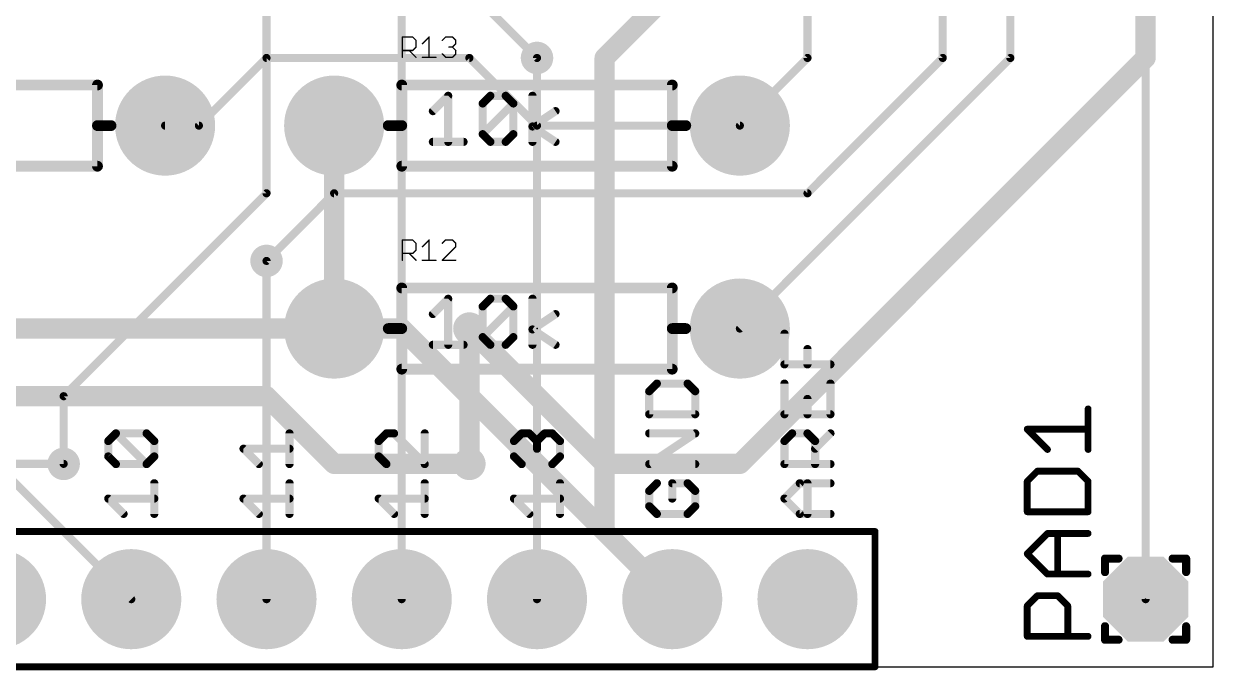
# Model space of a CAD drawing. Extents: x -6 to 117, y 1 to 54.
# Drawn here: x 31 to 53.34, y 2.48 to 14.61 of the extents above; entities that cross this region are included whole.
import ezdxf

# ---------------------------------------------------------------- set-up
doc = ezdxf.new("R2010")
doc.units = 0
for name, color, linetype in [('1', 14, 'CONTINUOUS'), ('16', 174, 'CONTINUOUS'), ('17', 94, 'CONTINUOUS'), ('18', 94, 'CONTINUOUS'), ('20', 178, 'CONTINUOUS'), ('21', 251, 'CONTINUOUS'), ('23', 178, 'CONTINUOUS'), ('25', 251, 'CONTINUOUS'), ('51', 251, 'CONTINUOUS')]:
    doc.layers.add(name, color=color, linetype=linetype)

# ---------------------------------------------------------------- blocks, each defined once
blk = doc.blocks.new('OCTAGONP')
at = {"const_width": 0.5}
blk.add_lwpolyline([(-0.25, -0.1036), (-0.25, 0.1036), (-0.1036, 0.25), (0.1036, 0.25), (0.25, 0.1036), (0.25, -0.1036), (0.1036, -0.25), (-0.1036, -0.25), (-0.25, -0.1036), (-0.25, 0.1036)], dxfattribs=at)
blk = doc.blocks.new('ROUNDP')
at = {"const_width": 0.5}
blk.add_lwpolyline([(0, -0.25, 1), (0, 0.25, 1), (0, -0.25)], format="xyb", dxfattribs=at)
blk = doc.blocks.new('ROUNDV')
at = {"const_width": 0.5}
blk.add_lwpolyline([(0, -0.25, 1), (0, 0.25, 1), (0, -0.25)], format="xyb", dxfattribs=at)

msp = doc.modelspace()

# ---------------------------------------------------------------- linework, layer by layer
at = {"layer": '1'}
for points, const_width in [([(35.56, 11.43), (35.56, 38.1)], 0.1524), ([(52.07, 3.81), (52.07, 26.67)], 0.1524), ([(45.72, 13.97), (45.72, 24.13)], 0.1524), ([(41.91, 13.97), (44.45, 16.51)], 0.381), ([(38.1, 3.81), (38.1, 15.24)], 0.1524), ([(41.91, 5.08), (41.91, 13.97)], 0.381), ([(40.64, 13.97), (40.64, 3.81)], 0.1524), ([(44.45, 12.7), (45.72, 13.97)], 0.1524), ([(36.83, 12.7), (36.83, 8.89)], 0.381), ([(31.75, 7.62), (35.56, 11.43)], 0.1524), ([(35.56, 10.16), (35.56, 3.81)], 0.1524), ([(39.37, 8.89), (39.37, 6.35)], 0.381), ([(31.75, 6.35), (31.75, 7.62)], 0.1524), ([(30.48, 6.35), (33.02, 3.81)], 0.1524), ([(43.18, 3.81), (41.91, 5.08)], 0.381)]:
    msp.add_lwpolyline(points, dxfattribs=dict(at, const_width=const_width))
for points, const_width in [([(41.8426, 14.0374, 1), (41.9774, 13.9026)], 0.1905), ([(42.0053, 13.97, 1), (41.8148, 13.97)], 0.1905), ([(40.6781, 13.97, 1), (40.6019, 13.97)], 0.0762), ([(45.6819, 13.97, 1), (45.7581, 13.97)], 0.0762), ([(45.7469, 13.9431, 1), (45.6931, 13.9969)], 0.0762), ([(36.9252, 12.7, 1), (36.7347, 12.7)], 0.1905), ([(44.4231, 12.7269, 1), (44.4769, 12.6731)], 0.0762), ([(35.5219, 11.43, 1), (35.5981, 11.43)], 0.0762), ([(35.5869, 11.4031, 1), (35.5331, 11.4569)], 0.0762), ([(35.5981, 10.16, 1), (35.5219, 10.16)], 0.0762), ([(36.7347, 8.89, 1), (36.9252, 8.89)], 0.1905), ([(39.4653, 8.89, 1), (39.2748, 8.89)], 0.1905), ([(31.7881, 7.62, 1), (31.7119, 7.62)], 0.0762), ([(31.7231, 7.6469, 1), (31.7769, 7.5931)], 0.0762), ([(31.7119, 6.35, 1), (31.7881, 6.35)], 0.0762), ([(39.2748, 6.35, 1), (39.4653, 6.35)], 0.1905), ([(41.9774, 5.1474, 1), (41.8426, 5.0126)], 0.1905), ([(41.8148, 5.08, 1), (42.0053, 5.08)], 0.1905), ([(32.9931, 3.7831, 1), (33.0469, 3.8369)], 0.0762), ([(35.5219, 3.81, 1), (35.5981, 3.81)], 0.0762), ([(38.0619, 3.81, 1), (38.1381, 3.81)], 0.0762), ([(40.6019, 3.81, 1), (40.6781, 3.81)], 0.0762), ([(43.1126, 3.7426, 1), (43.2474, 3.8774)], 0.1905), ([(52.0319, 3.81, 1), (52.1081, 3.81)], 0.0762)]:
    msp.add_lwpolyline(points, format="xyb", dxfattribs=dict(at, const_width=const_width))
at = {"layer": '16'}
for points, const_width in [([(52.07, 36.83), (52.07, 13.97)], 0.381), ([(49.53, 21.59), (49.53, 13.97)], 0.1524), ([(48.26, 16.51), (48.26, 13.97)], 0.1524), ([(39.37, 15.24), (40.64, 13.97)], 0.1524), ([(52.07, 13.97), (44.45, 6.35)], 0.381), ([(35.56, 13.97), (34.29, 12.7)], 0.1524), ([(39.37, 13.97), (35.56, 13.97)], 0.1524), ([(40.64, 12.7), (39.37, 13.97)], 0.1524), ([(49.53, 13.97), (44.45, 8.89)], 0.1524), ([(48.26, 13.97), (45.72, 11.43)], 0.1524), ([(34.29, 12.7), (33.655, 12.7)], 0.1524), ([(44.45, 12.7), (40.64, 12.7)], 0.1524), ([(36.83, 11.43), (35.56, 10.16)], 0.1524), ([(45.72, 11.43), (36.83, 11.43)], 0.1524), ([(36.83, 8.89), (29.21, 8.89)], 0.381), ([(36.83, 8.89), (38.1, 8.89)], 0.381), ([(38.1, 8.89), (43.18, 3.81)], 0.381), ([(41.91, 6.35), (39.37, 8.89)], 0.381), ([(35.56, 7.62), (20.32, 7.62)], 0.381), ([(36.83, 6.35), (35.56, 7.62)], 0.381), ([(39.37, 6.35), (36.83, 6.35)], 0.381), ([(44.45, 6.35), (41.91, 6.35)], 0.381), ([(22.86, 6.35), (31.75, 6.35)], 0.1524)]:
    msp.add_lwpolyline(points, dxfattribs=dict(at, const_width=const_width))
for points, const_width in [([(52.1374, 13.9026, 1), (52.0026, 14.0374)], 0.1905), ([(35.56, 14.0081, 1), (35.56, 13.9319)], 0.0762), ([(35.5869, 13.9431, 1), (35.5331, 13.9969)], 0.0762), ([(39.3969, 13.9969, 1), (39.3431, 13.9431)], 0.0762), ([(39.37, 13.9319, 1), (39.37, 14.0081)], 0.0762), ([(40.6131, 13.9431, 1), (40.6669, 13.9969)], 0.0762), ([(48.2219, 13.97, 1), (48.2981, 13.97)], 0.0762), ([(48.2869, 13.9431, 1), (48.2331, 13.9969)], 0.0762), ([(49.4919, 13.97, 1), (49.5681, 13.97)], 0.0762), ([(49.5569, 13.9431, 1), (49.5031, 13.9969)], 0.0762), ([(51.9748, 13.97, 1), (52.1653, 13.97)], 0.1905), ([(33.655, 12.7381, 1), (33.655, 12.6619)], 0.0762), ([(34.2631, 12.7269, 1), (34.3169, 12.6731)], 0.0762), ([(34.29, 12.6619, 1), (34.29, 12.7381)], 0.0762), ([(40.64, 12.7381, 1), (40.64, 12.6619)], 0.0762), ([(40.6131, 12.6731, 1), (40.6669, 12.7269)], 0.0762), ([(44.45, 12.6619, 1), (44.45, 12.7381)], 0.0762), ([(36.83, 11.4681, 1), (36.83, 11.3919)], 0.0762), ([(36.8569, 11.4031, 1), (36.8031, 11.4569)], 0.0762), ([(45.6931, 11.4569, 1), (45.7469, 11.4031)], 0.0762), ([(45.72, 11.3919, 1), (45.72, 11.4681)], 0.0762), ([(35.5331, 10.1869, 1), (35.5869, 10.1331)], 0.0762), ([(36.83, 8.9853, 1), (36.83, 8.7948)], 0.1905), ([(36.83, 8.7948, 1), (36.83, 8.9853)], 0.1905), ([(38.1674, 8.9574, 1), (38.0326, 8.8226)], 0.1905), ([(38.1, 8.7948, 1), (38.1, 8.9853)], 0.1905), ([(39.4374, 8.9574, 1), (39.3026, 8.8226)], 0.1905), ([(44.4231, 8.9169, 1), (44.4769, 8.8631)], 0.0762), ([(35.6274, 7.6874, 1), (35.4926, 7.5526)], 0.1905), ([(35.56, 7.5248, 1), (35.56, 7.7153)], 0.1905), ([(36.83, 6.4453, 1), (36.83, 6.2548)], 0.1905), ([(36.7626, 6.2826, 1), (36.8974, 6.4174)], 0.1905), ([(39.37, 6.2548, 1), (39.37, 6.4453)], 0.1905), ([(41.91, 6.4453, 1), (41.91, 6.2548)], 0.1905), ([(41.8426, 6.2826, 1), (41.9774, 6.4174)], 0.1905), ([(44.3826, 6.4174, 1), (44.5174, 6.2826)], 0.1905), ([(44.45, 6.2548, 1), (44.45, 6.4453)], 0.1905), ([(31.75, 6.3119, 1), (31.75, 6.3881)], 0.0762), ([(43.1126, 3.7426, 1), (43.2474, 3.8774)], 0.1905)]:
    msp.add_lwpolyline(points, format="xyb", dxfattribs=dict(at, const_width=const_width))
at = {"layer": '20'}
for p, q in [((53.34, 2.54), (53.34, 52.705)), ((3.81, 2.54), (53.34, 2.54))]:
    msp.add_line(p, q, dxfattribs=at)
at = {"layer": '21'}
for points, const_width in [([(27.305, 13.462), (32.385, 13.462)], 0.2032), ([(32.385, 13.462), (32.385, 12.7)], 0.2032), ([(38.1, 13.462), (43.18, 13.462)], 0.2032), ([(38.1, 12.7), (38.1, 13.462)], 0.2032), ([(43.18, 13.462), (43.18, 12.7)], 0.2032), ([(38.6842, 12.9714), (38.9723, 13.2595)], 0.1524), ([(38.9723, 13.2595), (38.9723, 12.3952)], 0.1524), ([(39.6197, 13.1155), (39.7638, 13.2595)], 0.1524), ([(39.6197, 12.5393), (39.6197, 13.1155)], 0.1524), ([(39.6197, 12.5393), (40.1959, 13.1155)], 0.1524), ([(39.7638, 13.2595), (40.0519, 13.2595)], 0.1524), ([(40.0519, 13.2595), (40.1959, 13.1155)], 0.1524), ([(40.1959, 13.1155), (40.1959, 12.5393)], 0.1524), ([(40.5552, 12.3952), (40.5552, 13.2595)], 0.1524), ([(40.5552, 12.6833), (40.9874, 12.9714)], 0.1524), ([(32.385, 12.7), (32.385, 11.938)], 0.2032), ([(32.385, 12.7), (32.639, 12.7)], 0.2032), ([(38.1, 12.7), (37.846, 12.7)], 0.2032), ([(38.1, 11.938), (38.1, 12.7)], 0.2032), ([(40.9874, 12.3952), (40.5552, 12.6833)], 0.1524), ([(43.18, 12.7), (43.18, 11.938)], 0.2032), ([(43.18, 12.7), (43.434, 12.7)], 0.2032), ([(39.7638, 12.3952), (39.6197, 12.5393)], 0.1524), ([(40.1959, 12.5393), (40.0519, 12.3952)], 0.1524), ([(38.6842, 12.3952), (39.2604, 12.3952)], 0.1524), ([(40.0519, 12.3952), (39.7638, 12.3952)], 0.1524), ([(32.385, 11.938), (27.305, 11.938)], 0.2032), ([(43.18, 11.938), (38.1, 11.938)], 0.2032), ([(38.1, 9.652), (43.18, 9.652)], 0.2032), ([(38.1, 8.89), (38.1, 9.652)], 0.2032), ([(43.18, 9.652), (43.18, 8.89)], 0.2032), ([(38.6842, 9.1614), (38.9723, 9.4495)], 0.1524), ([(38.9723, 9.4495), (38.9723, 8.5852)], 0.1524), ([(39.6197, 9.3055), (39.7638, 9.4495)], 0.1524), ([(39.7638, 9.4495), (40.0519, 9.4495)], 0.1524), ([(40.0519, 9.4495), (40.1959, 9.3055)], 0.1524), ([(40.5552, 8.5852), (40.5552, 9.4495)], 0.1524), ([(39.6197, 8.7293), (39.6197, 9.3055)], 0.1524), ([(39.6197, 8.7293), (40.1959, 9.3055)], 0.1524), ([(40.1959, 9.3055), (40.1959, 8.7293)], 0.1524), ([(40.5552, 8.8733), (40.9874, 9.1614)], 0.1524), ([(38.1, 8.89), (37.846, 8.89)], 0.2032), ([(38.1, 8.128), (38.1, 8.89)], 0.2032), ([(40.9874, 8.5852), (40.5552, 8.8733)], 0.1524), ([(43.18, 8.89), (43.18, 8.128)], 0.2032), ([(43.18, 8.89), (43.434, 8.89)], 0.2032), ([(39.7638, 8.5852), (39.6197, 8.7293)], 0.1524), ([(40.1959, 8.7293), (40.0519, 8.5852)], 0.1524), ([(38.6842, 8.5852), (39.2604, 8.5852)], 0.1524), ([(40.0519, 8.5852), (39.7638, 8.5852)], 0.1524), ([(43.18, 8.128), (38.1, 8.128)], 0.2032), ([(51.308, 4.572), (51.562, 4.572)], 0.1524), ([(51.308, 4.572), (51.308, 4.318)], 0.1524), ([(52.578, 4.572), (52.832, 4.572)], 0.1524), ([(52.832, 4.572), (52.832, 4.318)], 0.1524), ([(51.308, 3.048), (51.308, 3.302)], 0.1524), ([(52.832, 3.302), (52.832, 3.048)], 0.1524), ([(51.308, 3.048), (51.562, 3.048)], 0.1524), ([(52.832, 3.048), (52.578, 3.048)], 0.1524)]:
    msp.add_lwpolyline(points, dxfattribs=dict(at, const_width=const_width))
for points, const_width in [([(32.4358, 13.462, 1), (32.3342, 13.462)], 0.1016), ([(32.385, 13.4112, 1), (32.385, 13.5128)], 0.1016), ([(38.1, 13.5128, 1), (38.1, 13.4112)], 0.1016), ([(38.1508, 13.462, 1), (38.0492, 13.462)], 0.1016), ([(43.2308, 13.462, 1), (43.1292, 13.462)], 0.1016), ([(43.18, 13.4112, 1), (43.18, 13.5128)], 0.1016), ([(39.0104, 13.2595, 1), (38.9342, 13.2595)], 0.0762), ([(38.9993, 13.2326, 1), (38.9454, 13.2865)], 0.0762), ([(39.6578, 13.1155, 1), (39.5816, 13.1155)], 0.0762), ([(39.5928, 13.1424, 1), (39.6467, 13.0885)], 0.0762), ([(39.7638, 13.2976, 1), (39.7638, 13.2214)], 0.0762), ([(39.7907, 13.2326, 1), (39.7368, 13.2865)], 0.0762), ([(40.0788, 13.2865, 1), (40.0249, 13.2326)], 0.0762), ([(40.0519, 13.2214, 1), (40.0519, 13.2976)], 0.0762), ([(40.234, 13.1155, 1), (40.1578, 13.1155)], 0.0762), ([(40.2229, 13.0885, 1), (40.169, 13.1424)], 0.0762), ([(40.169, 13.0885, 1), (40.2229, 13.1424)], 0.0762), ([(40.5933, 13.2595, 1), (40.5171, 13.2595)], 0.0762), ([(38.6573, 12.9984, 1), (38.7111, 12.9445)], 0.0762), ([(41.0085, 12.9397, 1), (40.9663, 13.0031)], 0.0762), ([(32.4358, 12.7, 1), (32.3342, 12.7)], 0.1016), ([(32.385, 12.7508, 1), (32.385, 12.6492)], 0.1016), ([(32.3342, 12.7, 1), (32.4358, 12.7)], 0.1016), ([(32.639, 12.6492, 1), (32.639, 12.7508)], 0.1016), ([(37.846, 12.7508, 1), (37.846, 12.6492)], 0.1016), ([(38.1508, 12.7, 1), (38.0492, 12.7)], 0.1016), ([(38.0492, 12.7, 1), (38.1508, 12.7)], 0.1016), ([(38.1, 12.6492, 1), (38.1, 12.7508)], 0.1016), ([(40.5764, 12.715, 1), (40.5341, 12.6516)], 0.0762), ([(40.5341, 12.715, 1), (40.5764, 12.6516)], 0.0762), ([(43.2308, 12.7, 1), (43.1292, 12.7)], 0.1016), ([(43.18, 12.7508, 1), (43.18, 12.6492)], 0.1016), ([(43.1292, 12.7, 1), (43.2308, 12.7)], 0.1016), ([(43.434, 12.6492, 1), (43.434, 12.7508)], 0.1016), ([(39.6467, 12.5662, 1), (39.5928, 12.5123)], 0.0762), ([(39.5928, 12.5662, 1), (39.6467, 12.5123)], 0.0762), ([(39.5816, 12.5393, 1), (39.6578, 12.5393)], 0.0762), ([(40.1578, 12.5393, 1), (40.234, 12.5393)], 0.0762), ([(40.2229, 12.5123, 1), (40.169, 12.5662)], 0.0762), ([(38.6842, 12.4333, 1), (38.6842, 12.3571)], 0.0762), ([(38.9342, 12.3952, 1), (39.0104, 12.3952)], 0.0762), ([(39.2604, 12.3571, 1), (39.2604, 12.4333)], 0.0762), ([(39.7638, 12.4333, 1), (39.7638, 12.3571)], 0.0762), ([(39.7368, 12.3683, 1), (39.7907, 12.4221)], 0.0762), ([(40.0249, 12.4221, 1), (40.0788, 12.3683)], 0.0762), ([(40.0519, 12.3571, 1), (40.0519, 12.4333)], 0.0762), ([(40.5171, 12.3952, 1), (40.5933, 12.3952)], 0.0762), ([(40.9663, 12.3635, 1), (41.0085, 12.4269)], 0.0762), ([(32.3342, 11.938, 1), (32.4358, 11.938)], 0.1016), ([(32.385, 11.8872, 1), (32.385, 11.9888)], 0.1016), ([(38.1, 11.9888, 1), (38.1, 11.8872)], 0.1016), ([(38.0492, 11.938, 1), (38.1508, 11.938)], 0.1016), ([(43.1292, 11.938, 1), (43.2308, 11.938)], 0.1016), ([(43.18, 11.8872, 1), (43.18, 11.9888)], 0.1016), ([(38.1, 9.7028, 1), (38.1, 9.6012)], 0.1016), ([(38.1508, 9.652, 1), (38.0492, 9.652)], 0.1016), ([(43.2308, 9.652, 1), (43.1292, 9.652)], 0.1016), ([(43.18, 9.6012, 1), (43.18, 9.7028)], 0.1016), ([(39.0104, 9.4495, 1), (38.9342, 9.4495)], 0.0762), ([(38.9993, 9.4226, 1), (38.9454, 9.4765)], 0.0762), ([(39.7638, 9.4876, 1), (39.7638, 9.4114)], 0.0762), ([(39.7907, 9.4226, 1), (39.7368, 9.4765)], 0.0762), ([(40.0788, 9.4765, 1), (40.0249, 9.4226)], 0.0762), ([(40.0519, 9.4114, 1), (40.0519, 9.4876)], 0.0762), ([(40.5933, 9.4495, 1), (40.5171, 9.4495)], 0.0762), ([(38.6573, 9.1884, 1), (38.7111, 9.1345)], 0.0762), ([(39.6578, 9.3055, 1), (39.5816, 9.3055)], 0.0762), ([(39.5928, 9.3324, 1), (39.6467, 9.2785)], 0.0762), ([(40.234, 9.3055, 1), (40.1578, 9.3055)], 0.0762), ([(40.2229, 9.2785, 1), (40.169, 9.3324)], 0.0762), ([(40.169, 9.2785, 1), (40.2229, 9.3324)], 0.0762), ([(41.0085, 9.1297, 1), (40.9663, 9.1931)], 0.0762), ([(37.846, 8.9408, 1), (37.846, 8.8392)], 0.1016), ([(38.1508, 8.89, 1), (38.0492, 8.89)], 0.1016), ([(38.0492, 8.89, 1), (38.1508, 8.89)], 0.1016), ([(38.1, 8.8392, 1), (38.1, 8.9408)], 0.1016), ([(40.5764, 8.905, 1), (40.5341, 8.8416)], 0.0762), ([(40.5341, 8.905, 1), (40.5764, 8.8416)], 0.0762), ([(43.2308, 8.89, 1), (43.1292, 8.89)], 0.1016), ([(43.18, 8.9408, 1), (43.18, 8.8392)], 0.1016), ([(43.1292, 8.89, 1), (43.2308, 8.89)], 0.1016), ([(43.434, 8.8392, 1), (43.434, 8.9408)], 0.1016), ([(39.6467, 8.7562, 1), (39.5928, 8.7023)], 0.0762), ([(39.5928, 8.7562, 1), (39.6467, 8.7023)], 0.0762), ([(39.5816, 8.7293, 1), (39.6578, 8.7293)], 0.0762), ([(40.1578, 8.7293, 1), (40.234, 8.7293)], 0.0762), ([(40.2229, 8.7023, 1), (40.169, 8.7562)], 0.0762), ([(38.6842, 8.6233, 1), (38.6842, 8.5471)], 0.0762), ([(38.9342, 8.5852, 1), (39.0104, 8.5852)], 0.0762), ([(39.2604, 8.5471, 1), (39.2604, 8.6233)], 0.0762), ([(39.7638, 8.6233, 1), (39.7638, 8.5471)], 0.0762), ([(39.7368, 8.5583, 1), (39.7907, 8.6121)], 0.0762), ([(40.0249, 8.6121, 1), (40.0788, 8.5583)], 0.0762), ([(40.0519, 8.5471, 1), (40.0519, 8.6233)], 0.0762), ([(40.5171, 8.5852, 1), (40.5933, 8.5852)], 0.0762), ([(40.9663, 8.5535, 1), (41.0085, 8.6169)], 0.0762), ([(38.1, 8.1788, 1), (38.1, 8.0772)], 0.1016), ([(38.0492, 8.128, 1), (38.1508, 8.128)], 0.1016), ([(43.1292, 8.128, 1), (43.2308, 8.128)], 0.1016), ([(43.18, 8.0772, 1), (43.18, 8.1788)], 0.1016), ([(51.308, 4.6101, 1), (51.308, 4.5339)], 0.0762), ([(51.3461, 4.572, 1), (51.2699, 4.572)], 0.0762), ([(51.562, 4.5339, 1), (51.562, 4.6101)], 0.0762), ([(52.578, 4.6101, 1), (52.578, 4.5339)], 0.0762), ([(52.8701, 4.572, 1), (52.7939, 4.572)], 0.0762), ([(52.832, 4.5339, 1), (52.832, 4.6101)], 0.0762), ([(51.2699, 4.318, 1), (51.3461, 4.318)], 0.0762), ([(52.7939, 4.318, 1), (52.8701, 4.318)], 0.0762), ([(51.3461, 3.302, 1), (51.2699, 3.302)], 0.0762), ([(52.8701, 3.302, 1), (52.7939, 3.302)], 0.0762), ([(51.308, 3.0861, 1), (51.308, 3.0099)], 0.0762), ([(51.2699, 3.048, 1), (51.3461, 3.048)], 0.0762), ([(51.562, 3.0099, 1), (51.562, 3.0861)], 0.0762), ([(52.578, 3.0861, 1), (52.578, 3.0099)], 0.0762), ([(52.7939, 3.048, 1), (52.8701, 3.048)], 0.0762), ([(52.832, 3.0099, 1), (52.832, 3.0861)], 0.0762)]:
    msp.add_lwpolyline(points, format="xyb", dxfattribs=dict(at, const_width=const_width))
at = {"layer": '23'}
for p in [(40.64, 12.7), (40.64, 8.89), (52.07, 3.81)]:
    msp.add_point(p, dxfattribs=at)
at = {"layer": '25'}
for points, const_width in [([(38.1127, 13.9827), (38.1127, 14.364)], 0.0254), ([(38.1127, 14.364), (38.3034, 14.364)], 0.0254), ([(38.3034, 14.364), (38.3669, 14.3005)], 0.0254), ([(38.3669, 14.3005), (38.3669, 14.1734)], 0.0254), ([(38.4869, 14.2369), (38.614, 14.364)], 0.0254), ([(38.614, 14.364), (38.614, 13.9827)], 0.0254), ([(38.8611, 14.3005), (38.9247, 14.364)], 0.0254), ([(38.9247, 14.364), (39.0518, 14.364)], 0.0254), ([(39.0518, 14.364), (39.1153, 14.3005)], 0.0254), ([(39.1153, 14.3005), (39.1153, 14.2369)], 0.0254), ([(38.3034, 14.1098), (38.1127, 14.1098)], 0.0254), ([(38.2398, 14.1098), (38.3669, 13.9827)], 0.0254), ([(38.3669, 14.1734), (38.3034, 14.1098)], 0.0254), ([(39.0518, 14.1734), (38.9882, 14.1734)], 0.0254), ([(39.1153, 14.2369), (39.0518, 14.1734)], 0.0254), ([(39.0518, 14.1734), (39.1153, 14.1098)], 0.0254), ([(39.1153, 14.1098), (39.1153, 14.0463)], 0.0254), ([(38.4869, 13.9827), (38.7411, 13.9827)], 0.0254), ([(38.9247, 13.9827), (38.8611, 14.0463)], 0.0254), ([(39.0518, 13.9827), (38.9247, 13.9827)], 0.0254), ([(39.1153, 14.0463), (39.0518, 13.9827)], 0.0254), ([(38.1127, 10.1727), (38.1127, 10.554)], 0.0254), ([(38.1127, 10.554), (38.3034, 10.554)], 0.0254), ([(38.3034, 10.554), (38.3669, 10.4905)], 0.0254), ([(38.3669, 10.4905), (38.3669, 10.3634)], 0.0254), ([(38.4869, 10.4269), (38.614, 10.554)], 0.0254), ([(38.614, 10.554), (38.614, 10.1727)], 0.0254), ([(38.9247, 10.554), (38.8611, 10.4905)], 0.0254), ([(39.0518, 10.554), (38.9247, 10.554)], 0.0254), ([(39.1153, 10.4905), (39.0518, 10.554)], 0.0254), ([(39.1153, 10.4269), (39.1153, 10.4905)], 0.0254), ([(38.3034, 10.2998), (38.1127, 10.2998)], 0.0254), ([(38.2398, 10.2998), (38.3669, 10.1727)], 0.0254), ([(38.3669, 10.3634), (38.3034, 10.2998)], 0.0254), ([(38.8611, 10.1727), (39.1153, 10.4269)], 0.0254), ([(38.4869, 10.1727), (38.7411, 10.1727)], 0.0254), ([(39.1153, 10.1727), (38.8611, 10.1727)], 0.0254), ([(50.9905, 6.6197), (50.9905, 7.3823)], 0.127), ([(50.2279, 6.6197), (49.8465, 7.001)], 0.127), ([(49.8465, 7.001), (50.9905, 7.001)], 0.127), ([(50.0372, 6.2129), (49.8465, 6.0223)], 0.127), ([(50.7998, 6.2129), (50.0372, 6.2129)], 0.127), ([(50.9905, 6.0223), (50.7998, 6.2129)], 0.127), ([(49.8465, 6.0223), (49.8465, 5.4503)], 0.127), ([(50.9905, 5.4503), (50.9905, 6.0223)], 0.127), ([(49.8465, 5.4503), (50.9905, 5.4503)], 0.127), ([(49.8465, 4.6622), (50.2279, 5.0435)], 0.127), ([(50.2279, 5.0435), (50.9905, 5.0435)], 0.127), ([(50.4185, 4.2809), (50.4185, 5.0435)], 0.127), ([(50.2279, 4.2809), (49.8465, 4.6622)], 0.127), ([(50.9905, 4.2809), (50.2279, 4.2809)], 0.127), ([(49.8465, 3.6835), (50.0372, 3.8742)], 0.127), ([(50.0372, 3.8742), (50.4185, 3.8742)], 0.127), ([(50.4185, 3.8742), (50.6092, 3.6835)], 0.127), ([(49.8465, 3.1115), (49.8465, 3.6835)], 0.127), ([(50.6092, 3.6835), (50.6092, 3.1115)], 0.127), ([(50.9905, 3.1115), (49.8465, 3.1115)], 0.127)]:
    msp.add_lwpolyline(points, dxfattribs=dict(at, const_width=const_width))
for points, const_width in [([(38.1127, 14.3704, 1), (38.1127, 14.3577)], 0.0127), ([(38.1191, 14.364, 1), (38.1064, 14.364)], 0.0127), ([(38.3079, 14.3685, 1), (38.2989, 14.3595)], 0.0127), ([(38.3034, 14.3577, 1), (38.3034, 14.3704)], 0.0127), ([(38.3733, 14.3005, 1), (38.3606, 14.3005)], 0.0127), ([(38.3624, 14.296, 1), (38.3714, 14.305)], 0.0127), ([(38.6204, 14.364, 1), (38.6077, 14.364)], 0.0127), ([(38.6185, 14.3595, 1), (38.6095, 14.3685)], 0.0127), ([(38.8566, 14.305, 1), (38.8656, 14.296)], 0.0127), ([(38.9247, 14.3704, 1), (38.9247, 14.3577)], 0.0127), ([(38.9292, 14.3595, 1), (38.9202, 14.3685)], 0.0127), ([(39.0563, 14.3685, 1), (39.0473, 14.3595)], 0.0127), ([(39.0518, 14.3577, 1), (39.0518, 14.3704)], 0.0127), ([(39.1217, 14.3005, 1), (39.109, 14.3005)], 0.0127), ([(39.1108, 14.296, 1), (39.1198, 14.305)], 0.0127), ([(38.1127, 14.1162, 1), (38.1127, 14.1035)], 0.0127), ([(38.2443, 14.1143, 1), (38.2353, 14.1053)], 0.0127), ([(38.2989, 14.1143, 1), (38.3079, 14.1053)], 0.0127), ([(38.3034, 14.1035, 1), (38.3034, 14.1162)], 0.0127), ([(38.3606, 14.1734, 1), (38.3733, 14.1734)], 0.0127), ([(38.3714, 14.1689, 1), (38.3624, 14.1779)], 0.0127), ([(38.4824, 14.2414, 1), (38.4914, 14.2324)], 0.0127), ([(38.9882, 14.1797, 1), (38.9882, 14.167)], 0.0127), ([(39.0563, 14.1779, 1), (39.0473, 14.1689)], 0.0127), ([(39.0473, 14.1779, 1), (39.0563, 14.1689)], 0.0127), ([(39.0518, 14.167, 1), (39.0518, 14.1797)], 0.0127), ([(39.109, 14.2369, 1), (39.1217, 14.2369)], 0.0127), ([(39.1217, 14.1098, 1), (39.109, 14.1098)], 0.0127), ([(39.1198, 14.2324, 1), (39.1108, 14.2414)], 0.0127), ([(39.1108, 14.1053, 1), (39.1198, 14.1143)], 0.0127), ([(38.1064, 13.9827, 1), (38.1191, 13.9827)], 0.0127), ([(38.3624, 13.9782, 1), (38.3714, 13.9872)], 0.0127), ([(38.4869, 13.9891, 1), (38.4869, 13.9764)], 0.0127), ([(38.6077, 13.9827, 1), (38.6204, 13.9827)], 0.0127), ([(38.7411, 13.9764, 1), (38.7411, 13.9891)], 0.0127), ([(38.8656, 14.0507, 1), (38.8566, 14.0418)], 0.0127), ([(38.9247, 13.9891, 1), (38.9247, 13.9764)], 0.0127), ([(38.9202, 13.9782, 1), (38.9292, 13.9872)], 0.0127), ([(39.0473, 13.9872, 1), (39.0563, 13.9782)], 0.0127), ([(39.0518, 13.9764, 1), (39.0518, 13.9891)], 0.0127), ([(39.109, 14.0463, 1), (39.1217, 14.0463)], 0.0127), ([(39.1198, 14.0418, 1), (39.1108, 14.0507)], 0.0127), ([(38.1127, 10.5604, 1), (38.1127, 10.5477)], 0.0127), ([(38.1191, 10.554, 1), (38.1064, 10.554)], 0.0127), ([(38.3079, 10.5585, 1), (38.2989, 10.5495)], 0.0127), ([(38.3034, 10.5477, 1), (38.3034, 10.5604)], 0.0127), ([(38.3733, 10.4905, 1), (38.3606, 10.4905)], 0.0127), ([(38.3624, 10.486, 1), (38.3714, 10.495)], 0.0127), ([(38.6204, 10.554, 1), (38.6077, 10.554)], 0.0127), ([(38.6185, 10.5495, 1), (38.6095, 10.5585)], 0.0127), ([(38.8566, 10.495, 1), (38.8656, 10.486)], 0.0127), ([(38.9247, 10.5604, 1), (38.9247, 10.5477)], 0.0127), ([(38.9292, 10.5495, 1), (38.9202, 10.5585)], 0.0127), ([(39.0563, 10.5585, 1), (39.0473, 10.5495)], 0.0127), ([(39.0518, 10.5477, 1), (39.0518, 10.5604)], 0.0127), ([(39.1217, 10.4905, 1), (39.109, 10.4905)], 0.0127), ([(39.1108, 10.486, 1), (39.1198, 10.495)], 0.0127), ([(38.1127, 10.3062, 1), (38.1127, 10.2935)], 0.0127), ([(38.2443, 10.3043, 1), (38.2353, 10.2953)], 0.0127), ([(38.2989, 10.3043, 1), (38.3079, 10.2953)], 0.0127), ([(38.3034, 10.2935, 1), (38.3034, 10.3062)], 0.0127), ([(38.3606, 10.3634, 1), (38.3733, 10.3634)], 0.0127), ([(38.3714, 10.3589, 1), (38.3624, 10.3679)], 0.0127), ([(38.4824, 10.4314, 1), (38.4914, 10.4224)], 0.0127), ([(39.109, 10.4269, 1), (39.1217, 10.4269)], 0.0127), ([(39.1198, 10.4224, 1), (39.1108, 10.4314)], 0.0127), ([(38.1064, 10.1727, 1), (38.1191, 10.1727)], 0.0127), ([(38.3624, 10.1682, 1), (38.3714, 10.1772)], 0.0127), ([(38.4869, 10.1791, 1), (38.4869, 10.1664)], 0.0127), ([(38.6077, 10.1727, 1), (38.6204, 10.1727)], 0.0127), ([(38.7411, 10.1664, 1), (38.7411, 10.1791)], 0.0127), ([(38.8611, 10.1791, 1), (38.8611, 10.1664)], 0.0127), ([(38.8566, 10.1772, 1), (38.8656, 10.1682)], 0.0127), ([(39.1153, 10.1664, 1), (39.1153, 10.1791)], 0.0127), ([(51.0223, 7.3823, 1), (50.9588, 7.3823)], 0.0635), ([(49.8465, 7.0328, 1), (49.8465, 6.9693)], 0.0635), ([(49.869, 7.0235, 1), (49.8241, 6.9786)], 0.0635), ([(50.9905, 6.9693, 1), (50.9905, 7.0328)], 0.0635), ([(50.2054, 6.5972, 1), (50.2503, 6.6421)], 0.0635), ([(50.9588, 6.6197, 1), (51.0223, 6.6197)], 0.0635), ([(50.0372, 6.2447, 1), (50.0372, 6.1812)], 0.0635), ([(50.0596, 6.1905, 1), (50.0147, 6.2354)], 0.0635), ([(50.8223, 6.2354, 1), (50.7774, 6.1905)], 0.0635), ([(50.7998, 6.1812, 1), (50.7998, 6.2447)], 0.0635), ([(49.8783, 6.0223, 1), (49.8148, 6.0223)], 0.0635), ([(49.8241, 6.0447, 1), (49.869, 5.9998)], 0.0635), ([(51.0223, 6.0223, 1), (50.9588, 6.0223)], 0.0635), ([(50.968, 5.9998, 1), (51.013, 6.0447)], 0.0635), ([(49.8465, 5.482, 1), (49.8465, 5.4185)], 0.0635), ([(49.8148, 5.4503, 1), (49.8783, 5.4503)], 0.0635), ([(50.9588, 5.4503, 1), (51.0223, 5.4503)], 0.0635), ([(50.9905, 5.4185, 1), (50.9905, 5.482)], 0.0635), ([(50.2279, 5.0753, 1), (50.2279, 5.0118)], 0.0635), ([(50.2503, 5.0211, 1), (50.2054, 5.066)], 0.0635), ([(50.4503, 5.0435, 1), (50.3868, 5.0435)], 0.0635), ([(50.9905, 5.0118, 1), (50.9905, 5.0753)], 0.0635), ([(49.869, 4.6847, 1), (49.8241, 4.6398)], 0.0635), ([(49.8241, 4.6847, 1), (49.869, 4.6398)], 0.0635), ([(50.2279, 4.3126, 1), (50.2279, 4.2491)], 0.0635), ([(50.2054, 4.2584, 1), (50.2503, 4.3033)], 0.0635), ([(50.3868, 4.2809, 1), (50.4503, 4.2809)], 0.0635), ([(50.9905, 4.2491, 1), (50.9905, 4.3126)], 0.0635), ([(50.0372, 3.9059, 1), (50.0372, 3.8424)], 0.0635), ([(50.0596, 3.8517, 1), (50.0147, 3.8966)], 0.0635), ([(50.441, 3.8966, 1), (50.3961, 3.8517)], 0.0635), ([(50.4185, 3.8424, 1), (50.4185, 3.9059)], 0.0635), ([(49.8783, 3.6835, 1), (49.8148, 3.6835)], 0.0635), ([(49.8241, 3.7059, 1), (49.869, 3.661)], 0.0635), ([(50.6409, 3.6835, 1), (50.5774, 3.6835)], 0.0635), ([(50.5867, 3.661, 1), (50.6316, 3.7059)], 0.0635), ([(49.8465, 3.1433, 1), (49.8465, 3.0797)], 0.0635), ([(49.8148, 3.1115, 1), (49.8783, 3.1115)], 0.0635), ([(50.5774, 3.1115, 1), (50.6409, 3.1115)], 0.0635), ([(50.9905, 3.0797, 1), (50.9905, 3.1433)], 0.0635)]:
    msp.add_lwpolyline(points, format="xyb", dxfattribs=dict(at, const_width=const_width))
at = {"layer": '51'}
for points, const_width in [([(45.2875, 8.2168), (45.2875, 8.793)], 0.1524), ([(45.7196, 8.2168), (45.7196, 8.5049)], 0.1524), ([(46.1518, 8.2168), (45.2875, 8.2168)], 0.1524), ([(42.8915, 7.8575), (42.7475, 7.7134)], 0.1524), ([(43.4677, 7.8575), (42.8915, 7.8575)], 0.1524), ([(43.6118, 7.7134), (43.4677, 7.8575)], 0.1524), ([(45.2875, 7.8575), (45.2875, 7.2812)], 0.1524), ([(46.1518, 7.2812), (46.1518, 7.8575)], 0.1524), ([(42.7475, 7.7134), (42.7475, 7.2812)], 0.1524), ([(43.6118, 7.2812), (43.6118, 7.7134)], 0.1524), ([(45.7196, 7.2812), (45.7196, 7.5694)], 0.1524), ([(42.7475, 7.2812), (43.6118, 7.2812)], 0.1524), ([(45.2875, 7.2812), (46.1518, 7.2812)], 0.1524), ([(32.5875, 6.7779), (32.7315, 6.9219)], 0.1524), ([(32.7315, 6.9219), (33.3077, 6.9219)], 0.1524), ([(33.3077, 6.3457), (32.7315, 6.9219)], 0.1524), ([(33.3077, 6.9219), (33.4518, 6.7779)], 0.1524), ([(35.9918, 6.3457), (35.9918, 6.9219)], 0.1524), ([(37.8115, 6.9219), (37.6675, 6.7779)], 0.1524), ([(37.9556, 6.9219), (37.8115, 6.9219)], 0.1524), ([(38.5318, 6.3457), (37.9556, 6.9219)], 0.1524), ([(38.5318, 6.9219), (38.5318, 6.3457)], 0.1524), ([(40.2075, 6.7779), (40.3515, 6.9219)], 0.1524), ([(40.3515, 6.9219), (40.4956, 6.9219)], 0.1524), ([(40.4956, 6.9219), (40.6396, 6.7779)], 0.1524), ([(40.6396, 6.7779), (40.7837, 6.9219)], 0.1524), ([(40.7837, 6.9219), (40.9277, 6.9219)], 0.1524), ([(40.9277, 6.9219), (41.0718, 6.7779)], 0.1524), ([(42.7475, 6.3457), (43.6118, 6.9219)], 0.1524), ([(43.6118, 6.9219), (42.7475, 6.9219)], 0.1524), ([(45.2875, 6.7779), (45.4315, 6.9219)], 0.1524), ([(45.4315, 6.9219), (45.7196, 6.9219)], 0.1524), ([(45.7196, 6.9219), (45.8637, 6.7779)], 0.1524), ([(45.8637, 6.6338), (46.1518, 6.9219)], 0.1524), ([(32.5875, 6.4898), (32.5875, 6.7779)], 0.1524), ([(33.4518, 6.7779), (33.4518, 6.4898)], 0.1524), ([(35.4156, 6.3457), (35.1275, 6.6338)], 0.1524), ([(35.1275, 6.6338), (35.9918, 6.6338)], 0.1524), ([(37.6675, 6.7779), (37.6675, 6.4898)], 0.1524), ([(40.2075, 6.4898), (40.2075, 6.7779)], 0.1524), ([(40.6396, 6.7779), (40.6396, 6.6338)], 0.1524), ([(41.0718, 6.7779), (41.0718, 6.4898)], 0.1524), ([(45.2875, 6.3457), (45.2875, 6.7779)], 0.1524), ([(45.8637, 6.7779), (45.8637, 6.3457)], 0.1524), ([(32.7315, 6.3457), (32.5875, 6.4898)], 0.1524), ([(33.4518, 6.4898), (33.3077, 6.3457)], 0.1524), ([(37.6675, 6.4898), (37.8115, 6.3457)], 0.1524), ([(40.3515, 6.3457), (40.2075, 6.4898)], 0.1524), ([(41.0718, 6.4898), (40.9277, 6.3457)], 0.1524), ([(33.3077, 6.3457), (32.7315, 6.3457)], 0.1524), ([(43.6118, 6.3457), (42.7475, 6.3457)], 0.1524), ([(46.1518, 6.3457), (45.2875, 6.3457)], 0.1524), ([(33.4518, 5.4102), (33.4518, 5.9864)], 0.1524), ([(35.9918, 5.4102), (35.9918, 5.9864)], 0.1524), ([(38.5318, 5.4102), (38.5318, 5.9864)], 0.1524), ([(41.0718, 5.4102), (41.0718, 5.9864)], 0.1524), ([(42.8915, 5.9864), (42.7475, 5.8424)], 0.1524), ([(43.4677, 5.9864), (43.1796, 5.9864)], 0.1524), ([(43.1796, 5.9864), (43.1796, 5.6983)], 0.1524), ([(43.6118, 5.8424), (43.4677, 5.9864)], 0.1524), ([(45.2875, 5.6983), (45.5756, 5.9864)], 0.1524), ([(45.5756, 5.9864), (46.1518, 5.9864)], 0.1524), ([(45.7196, 5.4102), (45.7196, 5.9864)], 0.1524), ([(42.7475, 5.8424), (42.7475, 5.5543)], 0.1524), ([(43.6118, 5.5543), (43.6118, 5.8424)], 0.1524), ([(32.8756, 5.4102), (32.5875, 5.6983)], 0.1524), ([(32.5875, 5.6983), (33.4518, 5.6983)], 0.1524), ([(35.4156, 5.4102), (35.1275, 5.6983)], 0.1524), ([(35.1275, 5.6983), (35.9918, 5.6983)], 0.1524), ([(37.9556, 5.4102), (37.6675, 5.6983)], 0.1524), ([(37.6675, 5.6983), (38.5318, 5.6983)], 0.1524), ([(40.4956, 5.4102), (40.2075, 5.6983)], 0.1524), ([(40.2075, 5.6983), (41.0718, 5.6983)], 0.1524), ([(42.7475, 5.5543), (42.8915, 5.4102)], 0.1524), ([(43.4677, 5.4102), (43.6118, 5.5543)], 0.1524), ([(45.5756, 5.4102), (45.2875, 5.6983)], 0.1524), ([(42.8915, 5.4102), (43.4677, 5.4102)], 0.1524), ([(46.1518, 5.4102), (45.5756, 5.4102)], 0.1524), ([(26.67, 5.08), (46.99, 5.08)], 0.127), ([(46.99, 5.08), (46.99, 2.54)], 0.127), ([(46.99, 2.54), (26.67, 2.54)], 0.127)]:
    msp.add_lwpolyline(points, dxfattribs=dict(at, const_width=const_width))
for points, const_width in [([(45.3256, 8.793, 1), (45.2494, 8.793)], 0.0762), ([(45.7577, 8.5049, 1), (45.6815, 8.5049)], 0.0762), ([(45.2875, 8.2549, 1), (45.2875, 8.1787)], 0.0762), ([(46.1518, 8.1787, 1), (46.1518, 8.2549)], 0.0762), ([(45.2494, 8.2168, 1), (45.3256, 8.2168)], 0.0762), ([(45.6815, 8.2168, 1), (45.7577, 8.2168)], 0.0762), ([(42.8915, 7.8956, 1), (42.8915, 7.8194)], 0.0762), ([(42.9185, 7.8305, 1), (42.8646, 7.8844)], 0.0762), ([(43.4947, 7.8844, 1), (43.4408, 7.8305)], 0.0762), ([(43.4677, 7.8194, 1), (43.4677, 7.8956)], 0.0762), ([(45.3256, 7.8575, 1), (45.2494, 7.8575)], 0.0762), ([(46.1899, 7.8575, 1), (46.1137, 7.8575)], 0.0762), ([(42.7856, 7.7134, 1), (42.7094, 7.7134)], 0.0762), ([(42.7205, 7.7403, 1), (42.7744, 7.6865)], 0.0762), ([(43.6499, 7.7134, 1), (43.5737, 7.7134)], 0.0762), ([(43.5849, 7.6865, 1), (43.6387, 7.7403)], 0.0762), ([(45.7577, 7.5694, 1), (45.6815, 7.5694)], 0.0762), ([(42.7475, 7.3193, 1), (42.7475, 7.2431)], 0.0762), ([(42.7094, 7.2812, 1), (42.7856, 7.2812)], 0.0762), ([(43.5737, 7.2812, 1), (43.6499, 7.2812)], 0.0762), ([(43.6118, 7.2431, 1), (43.6118, 7.3193)], 0.0762), ([(45.2875, 7.3193, 1), (45.2875, 7.2431)], 0.0762), ([(45.2494, 7.2812, 1), (45.3256, 7.2812)], 0.0762), ([(45.6815, 7.2812, 1), (45.7577, 7.2812)], 0.0762), ([(46.1137, 7.2812, 1), (46.1899, 7.2812)], 0.0762), ([(46.1518, 7.2431, 1), (46.1518, 7.3193)], 0.0762), ([(32.7585, 6.9489, 1), (32.7046, 6.895)], 0.0762), ([(32.7315, 6.96, 1), (32.7315, 6.8838)], 0.0762), ([(32.7585, 6.895, 1), (32.7046, 6.9489)], 0.0762), ([(33.3347, 6.9489, 1), (33.2808, 6.895)], 0.0762), ([(33.3077, 6.8838, 1), (33.3077, 6.96)], 0.0762), ([(36.0299, 6.9219, 1), (35.9537, 6.9219)], 0.0762), ([(37.8115, 6.96, 1), (37.8115, 6.8838)], 0.0762), ([(37.8385, 6.895, 1), (37.7846, 6.9489)], 0.0762), ([(37.9825, 6.9489, 1), (37.9286, 6.895)], 0.0762), ([(37.9556, 6.8838, 1), (37.9556, 6.96)], 0.0762), ([(38.5699, 6.9219, 1), (38.4937, 6.9219)], 0.0762), ([(40.3515, 6.96, 1), (40.3515, 6.8838)], 0.0762), ([(40.3785, 6.895, 1), (40.3246, 6.9489)], 0.0762), ([(40.5225, 6.9489, 1), (40.4686, 6.895)], 0.0762), ([(40.4956, 6.8838, 1), (40.4956, 6.96)], 0.0762), ([(40.7837, 6.96, 1), (40.7837, 6.8838)], 0.0762), ([(40.8106, 6.895, 1), (40.7567, 6.9489)], 0.0762), ([(40.9547, 6.9489, 1), (40.9008, 6.895)], 0.0762), ([(40.9277, 6.8838, 1), (40.9277, 6.96)], 0.0762), ([(42.7475, 6.96, 1), (42.7475, 6.8838)], 0.0762), ([(43.6329, 6.8902, 1), (43.5907, 6.9536)], 0.0762), ([(43.6118, 6.8838, 1), (43.6118, 6.96)], 0.0762), ([(45.4315, 6.96, 1), (45.4315, 6.8838)], 0.0762), ([(45.4585, 6.895, 1), (45.4046, 6.9489)], 0.0762), ([(45.7466, 6.9489, 1), (45.6927, 6.895)], 0.0762), ([(45.7196, 6.8838, 1), (45.7196, 6.96)], 0.0762), ([(46.1787, 6.895, 1), (46.1249, 6.9489)], 0.0762), ([(32.5605, 6.8048, 1), (32.6144, 6.7509)], 0.0762), ([(32.6256, 6.7779, 1), (32.5494, 6.7779)], 0.0762), ([(33.4899, 6.7779, 1), (33.4137, 6.7779)], 0.0762), ([(33.4249, 6.7509, 1), (33.4787, 6.8048)], 0.0762), ([(35.1544, 6.6608, 1), (35.1005, 6.6069)], 0.0762), ([(35.1275, 6.6719, 1), (35.1275, 6.5957)], 0.0762), ([(35.9918, 6.5957, 1), (35.9918, 6.6719)], 0.0762), ([(37.6405, 6.8048, 1), (37.6944, 6.7509)], 0.0762), ([(37.7056, 6.7779, 1), (37.6294, 6.7779)], 0.0762), ([(40.1805, 6.8048, 1), (40.2344, 6.7509)], 0.0762), ([(40.2456, 6.7779, 1), (40.1694, 6.7779)], 0.0762), ([(40.6777, 6.7779, 1), (40.6015, 6.7779)], 0.0762), ([(40.6127, 6.8048, 1), (40.6666, 6.7509)], 0.0762), ([(40.6127, 6.7509, 1), (40.6666, 6.8048)], 0.0762), ([(41.1099, 6.7779, 1), (41.0337, 6.7779)], 0.0762), ([(41.0449, 6.7509, 1), (41.0987, 6.8048)], 0.0762), ([(45.2605, 6.8048, 1), (45.3144, 6.7509)], 0.0762), ([(45.3256, 6.7779, 1), (45.2494, 6.7779)], 0.0762), ([(45.9018, 6.7779, 1), (45.8256, 6.7779)], 0.0762), ([(45.8367, 6.7509, 1), (45.8906, 6.8048)], 0.0762), ([(32.6144, 6.5167, 1), (32.5605, 6.4628)], 0.0762), ([(32.5494, 6.4898, 1), (32.6256, 6.4898)], 0.0762), ([(33.4137, 6.4898, 1), (33.4899, 6.4898)], 0.0762), ([(33.4787, 6.4628, 1), (33.4249, 6.5167)], 0.0762), ([(37.6944, 6.5167, 1), (37.6405, 6.4628)], 0.0762), ([(37.6294, 6.4898, 1), (37.7056, 6.4898)], 0.0762), ([(40.2344, 6.5167, 1), (40.1805, 6.4628)], 0.0762), ([(40.1694, 6.4898, 1), (40.2456, 6.4898)], 0.0762), ([(40.6015, 6.6338, 1), (40.6777, 6.6338)], 0.0762), ([(41.0337, 6.4898, 1), (41.1099, 6.4898)], 0.0762), ([(41.0987, 6.4628, 1), (41.0449, 6.5167)], 0.0762), ([(45.8367, 6.6608, 1), (45.8906, 6.6069)], 0.0762), ([(32.7315, 6.3838, 1), (32.7315, 6.3076)], 0.0762), ([(32.7046, 6.3188, 1), (32.7585, 6.3727)], 0.0762), ([(33.2808, 6.3727, 1), (33.3347, 6.3188)], 0.0762), ([(33.2808, 6.3188, 1), (33.3347, 6.3727)], 0.0762), ([(33.3077, 6.3076, 1), (33.3077, 6.3838)], 0.0762), ([(35.3886, 6.3188, 1), (35.4425, 6.3727)], 0.0762), ([(35.9537, 6.3457, 1), (36.0299, 6.3457)], 0.0762), ([(37.7846, 6.3188, 1), (37.8385, 6.3727)], 0.0762), ([(38.4937, 6.3457, 1), (38.5699, 6.3457)], 0.0762), ([(38.5049, 6.3188, 1), (38.5587, 6.3727)], 0.0762), ([(40.3246, 6.3188, 1), (40.3785, 6.3727)], 0.0762), ([(40.9008, 6.3727, 1), (40.9547, 6.3188)], 0.0762), ([(42.7263, 6.3774, 1), (42.7686, 6.314)], 0.0762), ([(42.7475, 6.3838, 1), (42.7475, 6.3076)], 0.0762), ([(43.6118, 6.3076, 1), (43.6118, 6.3838)], 0.0762), ([(45.2875, 6.3838, 1), (45.2875, 6.3076)], 0.0762), ([(45.2494, 6.3457, 1), (45.3256, 6.3457)], 0.0762), ([(45.8256, 6.3457, 1), (45.9018, 6.3457)], 0.0762), ([(46.1518, 6.3076, 1), (46.1518, 6.3838)], 0.0762), ([(33.4899, 5.9864, 1), (33.4137, 5.9864)], 0.0762), ([(36.0299, 5.9864, 1), (35.9537, 5.9864)], 0.0762), ([(38.5699, 5.9864, 1), (38.4937, 5.9864)], 0.0762), ([(41.1099, 5.9864, 1), (41.0337, 5.9864)], 0.0762), ([(42.9185, 5.9595, 1), (42.8646, 6.0134)], 0.0762), ([(43.1796, 6.0245, 1), (43.1796, 5.9483)], 0.0762), ([(43.2177, 5.9864, 1), (43.1415, 5.9864)], 0.0762), ([(43.4947, 6.0134, 1), (43.4408, 5.9595)], 0.0762), ([(43.4677, 5.9483, 1), (43.4677, 6.0245)], 0.0762), ([(45.5756, 6.0245, 1), (45.5756, 5.9483)], 0.0762), ([(45.6025, 5.9595, 1), (45.5486, 6.0134)], 0.0762), ([(45.7577, 5.9864, 1), (45.6815, 5.9864)], 0.0762), ([(46.1518, 5.9483, 1), (46.1518, 6.0245)], 0.0762), ([(42.7205, 5.8693, 1), (42.7744, 5.8154)], 0.0762), ([(42.7856, 5.8424, 1), (42.7094, 5.8424)], 0.0762), ([(43.6499, 5.8424, 1), (43.5737, 5.8424)], 0.0762), ([(43.5849, 5.8154, 1), (43.6387, 5.8693)], 0.0762), ([(32.6144, 5.7253, 1), (32.5605, 5.6714)], 0.0762), ([(32.5875, 5.7364, 1), (32.5875, 5.6602)], 0.0762), ([(33.4518, 5.6602, 1), (33.4518, 5.7364)], 0.0762), ([(35.1544, 5.7253, 1), (35.1005, 5.6714)], 0.0762), ([(35.1275, 5.7364, 1), (35.1275, 5.6602)], 0.0762), ([(35.9918, 5.6602, 1), (35.9918, 5.7364)], 0.0762), ([(37.6944, 5.7253, 1), (37.6405, 5.6714)], 0.0762), ([(37.6675, 5.7364, 1), (37.6675, 5.6602)], 0.0762), ([(38.5318, 5.6602, 1), (38.5318, 5.7364)], 0.0762), ([(40.2344, 5.7253, 1), (40.1805, 5.6714)], 0.0762), ([(40.2075, 5.7364, 1), (40.2075, 5.6602)], 0.0762), ([(41.0718, 5.6602, 1), (41.0718, 5.7364)], 0.0762), ([(42.7744, 5.5812, 1), (42.7205, 5.5273)], 0.0762), ([(42.7094, 5.5543, 1), (42.7856, 5.5543)], 0.0762), ([(43.1415, 5.6983, 1), (43.2177, 5.6983)], 0.0762), ([(43.5737, 5.5543, 1), (43.6499, 5.5543)], 0.0762), ([(43.6387, 5.5273, 1), (43.5849, 5.5812)], 0.0762), ([(45.3144, 5.7253, 1), (45.2605, 5.6714)], 0.0762), ([(45.2605, 5.7253, 1), (45.3144, 5.6714)], 0.0762), ([(32.8486, 5.3833, 1), (32.9025, 5.4371)], 0.0762), ([(33.4137, 5.4102, 1), (33.4899, 5.4102)], 0.0762), ([(35.3886, 5.3833, 1), (35.4425, 5.4371)], 0.0762), ([(35.9537, 5.4102, 1), (36.0299, 5.4102)], 0.0762), ([(37.9286, 5.3833, 1), (37.9825, 5.4371)], 0.0762), ([(38.4937, 5.4102, 1), (38.5699, 5.4102)], 0.0762), ([(40.4686, 5.3833, 1), (40.5225, 5.4371)], 0.0762), ([(41.0337, 5.4102, 1), (41.1099, 5.4102)], 0.0762), ([(42.8915, 5.4483, 1), (42.8915, 5.3721)], 0.0762), ([(42.8646, 5.3833, 1), (42.9185, 5.4371)], 0.0762), ([(43.4408, 5.4371, 1), (43.4947, 5.3833)], 0.0762), ([(43.4677, 5.3721, 1), (43.4677, 5.4483)], 0.0762), ([(45.5756, 5.4483, 1), (45.5756, 5.3721)], 0.0762), ([(45.5486, 5.3833, 1), (45.6025, 5.4371)], 0.0762), ([(45.6815, 5.4102, 1), (45.7577, 5.4102)], 0.0762), ([(46.1518, 5.3721, 1), (46.1518, 5.4483)], 0.0762), ([(47.0218, 5.08, 1), (46.9582, 5.08)], 0.0635), ([(46.99, 5.0483, 1), (46.99, 5.1117)], 0.0635), ([(52.07, 3.175, 1), (52.07, 4.445, 1), (52.07, 3.175)], 0.1524), ([(46.9582, 2.54, 1), (47.0218, 2.54)], 0.0635), ([(46.99, 2.5082, 1), (46.99, 2.5718)], 0.0635)]:
    msp.add_lwpolyline(points, format="xyb", dxfattribs=dict(at, const_width=const_width))

# ---------------------------------------------------------------- block references
at = {"layer": '17', "xscale": 1.8796, "yscale": 1.8796}
for p in [(33.655, 12.7), (33.655, 12.7), (36.83, 12.7), (36.83, 12.7), (44.45, 12.7), (44.45, 12.7), (36.83, 8.89), (36.83, 8.89), (44.45, 8.89), (44.45, 8.89)]:
    msp.add_blockref('ROUNDP', p, dxfattribs=at)
at = {"layer": '17'}
for name, p, xscale, yscale, rotation in [('ROUNDP', (30.48, 3.81), 1.8796, 1.8796, 180), ('ROUNDP', (30.48, 3.81), 1.8796, 1.8796, 180), ('ROUNDP', (33.02, 3.81), 1.8796, 1.8796, 180), ('ROUNDP', (33.02, 3.81), 1.8796, 1.8796, 180), ('ROUNDP', (35.56, 3.81), 1.8796, 1.8796, 180), ('ROUNDP', (35.56, 3.81), 1.8796, 1.8796, 180), ('ROUNDP', (38.1, 3.81), 1.8796, 1.8796, 180), ('ROUNDP', (38.1, 3.81), 1.8796, 1.8796, 180), ('ROUNDP', (40.64, 3.81), 1.8796, 1.8796, 180), ('ROUNDP', (40.64, 3.81), 1.8796, 1.8796, 180), ('ROUNDP', (43.18, 3.81), 1.8796, 1.8796, 180), ('ROUNDP', (43.18, 3.81), 1.8796, 1.8796, 180), ('ROUNDP', (45.72, 3.81), 1.8796, 1.8796, 180), ('ROUNDP', (45.72, 3.81), 1.8796, 1.8796, 180), ('OCTAGONP', (52.07, 3.81), 1.6002, 1.6002, 90), ('OCTAGONP', (52.07, 3.81), 1.6002, 1.6002, 90)]:
    msp.add_blockref(name, p, dxfattribs=dict(at, xscale=xscale, yscale=yscale, rotation=rotation))
at = {"layer": '18', "xscale": 0.6096, "yscale": 0.6096}
for p in [(40.64, 13.97), (40.64, 13.97), (35.56, 10.16), (35.56, 10.16), (39.37, 8.89), (39.37, 8.89), (31.75, 6.35), (31.75, 6.35), (39.37, 6.35), (39.37, 6.35)]:
    msp.add_blockref('ROUNDV', p, dxfattribs=at)

doc.saveas('drawing.dxf')
